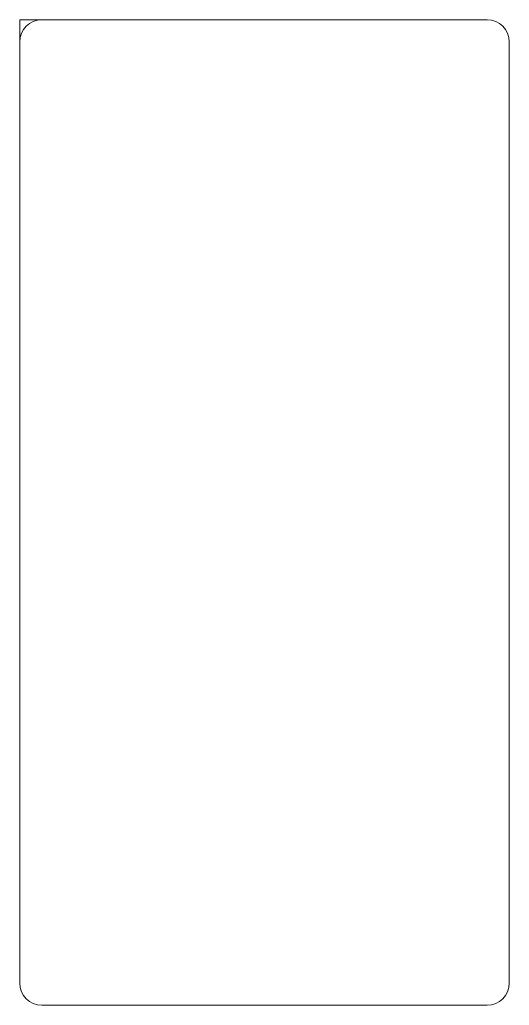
# Model space of a CAD drawing. Header units: inches. Extents: x 9.35 to 10.65, y -7.31 to -4.69.
import ezdxf

# ---------------------------------------------------------------- set-up
doc = ezdxf.new("R2010")
doc.units = ezdxf.units.IN
doc.header["$MEASUREMENT"] = 0
doc.layers.add('Layer 1', color=7, linetype='Continuous')

msp = doc.modelspace()

# ---------------------------------------------------------------- linework, layer by layer
at = {"layer": 'Layer 1', "color": 7, "lineweight": 9, "true_color": 0xffffff}
for points in [[(9.353, -4.761), (9.353, -4.6897)], [(9.4473, -4.6897), (9.353, -4.6897)]]:
    msp.add_lwpolyline(points, dxfattribs=at)
msp.add_open_spline([(9.353, -4.7488), (9.353, -4.7488), (9.353, -7.2507), (9.353, -7.2507), (9.353, -7.2833), (9.3795, -7.3097), (9.4121, -7.3097), (9.4121, -7.3097), (10.5939, -7.3097), (10.5939, -7.3097), (10.6266, -7.3097), (10.653, -7.2833), (10.653, -7.2507), (10.653, -7.2507), (10.653, -4.7488), (10.653, -4.7488), (10.653, -4.7162), (10.6266, -4.6897), (10.5939, -4.6897), (10.5939, -4.6897), (9.4121, -4.6897), (9.4121, -4.6897), (9.3795, -4.6897), (9.353, -4.7162), (9.353, -4.7488)], degree=3, knots=[0, 0, 0, 0, 1, 1, 1, 2, 2, 2, 3, 3, 3, 4, 4, 4, 5, 5, 5, 6, 6, 6, 7, 7, 7, 8, 8, 8, 8], dxfattribs=at)

doc.saveas('drawing.dxf')
